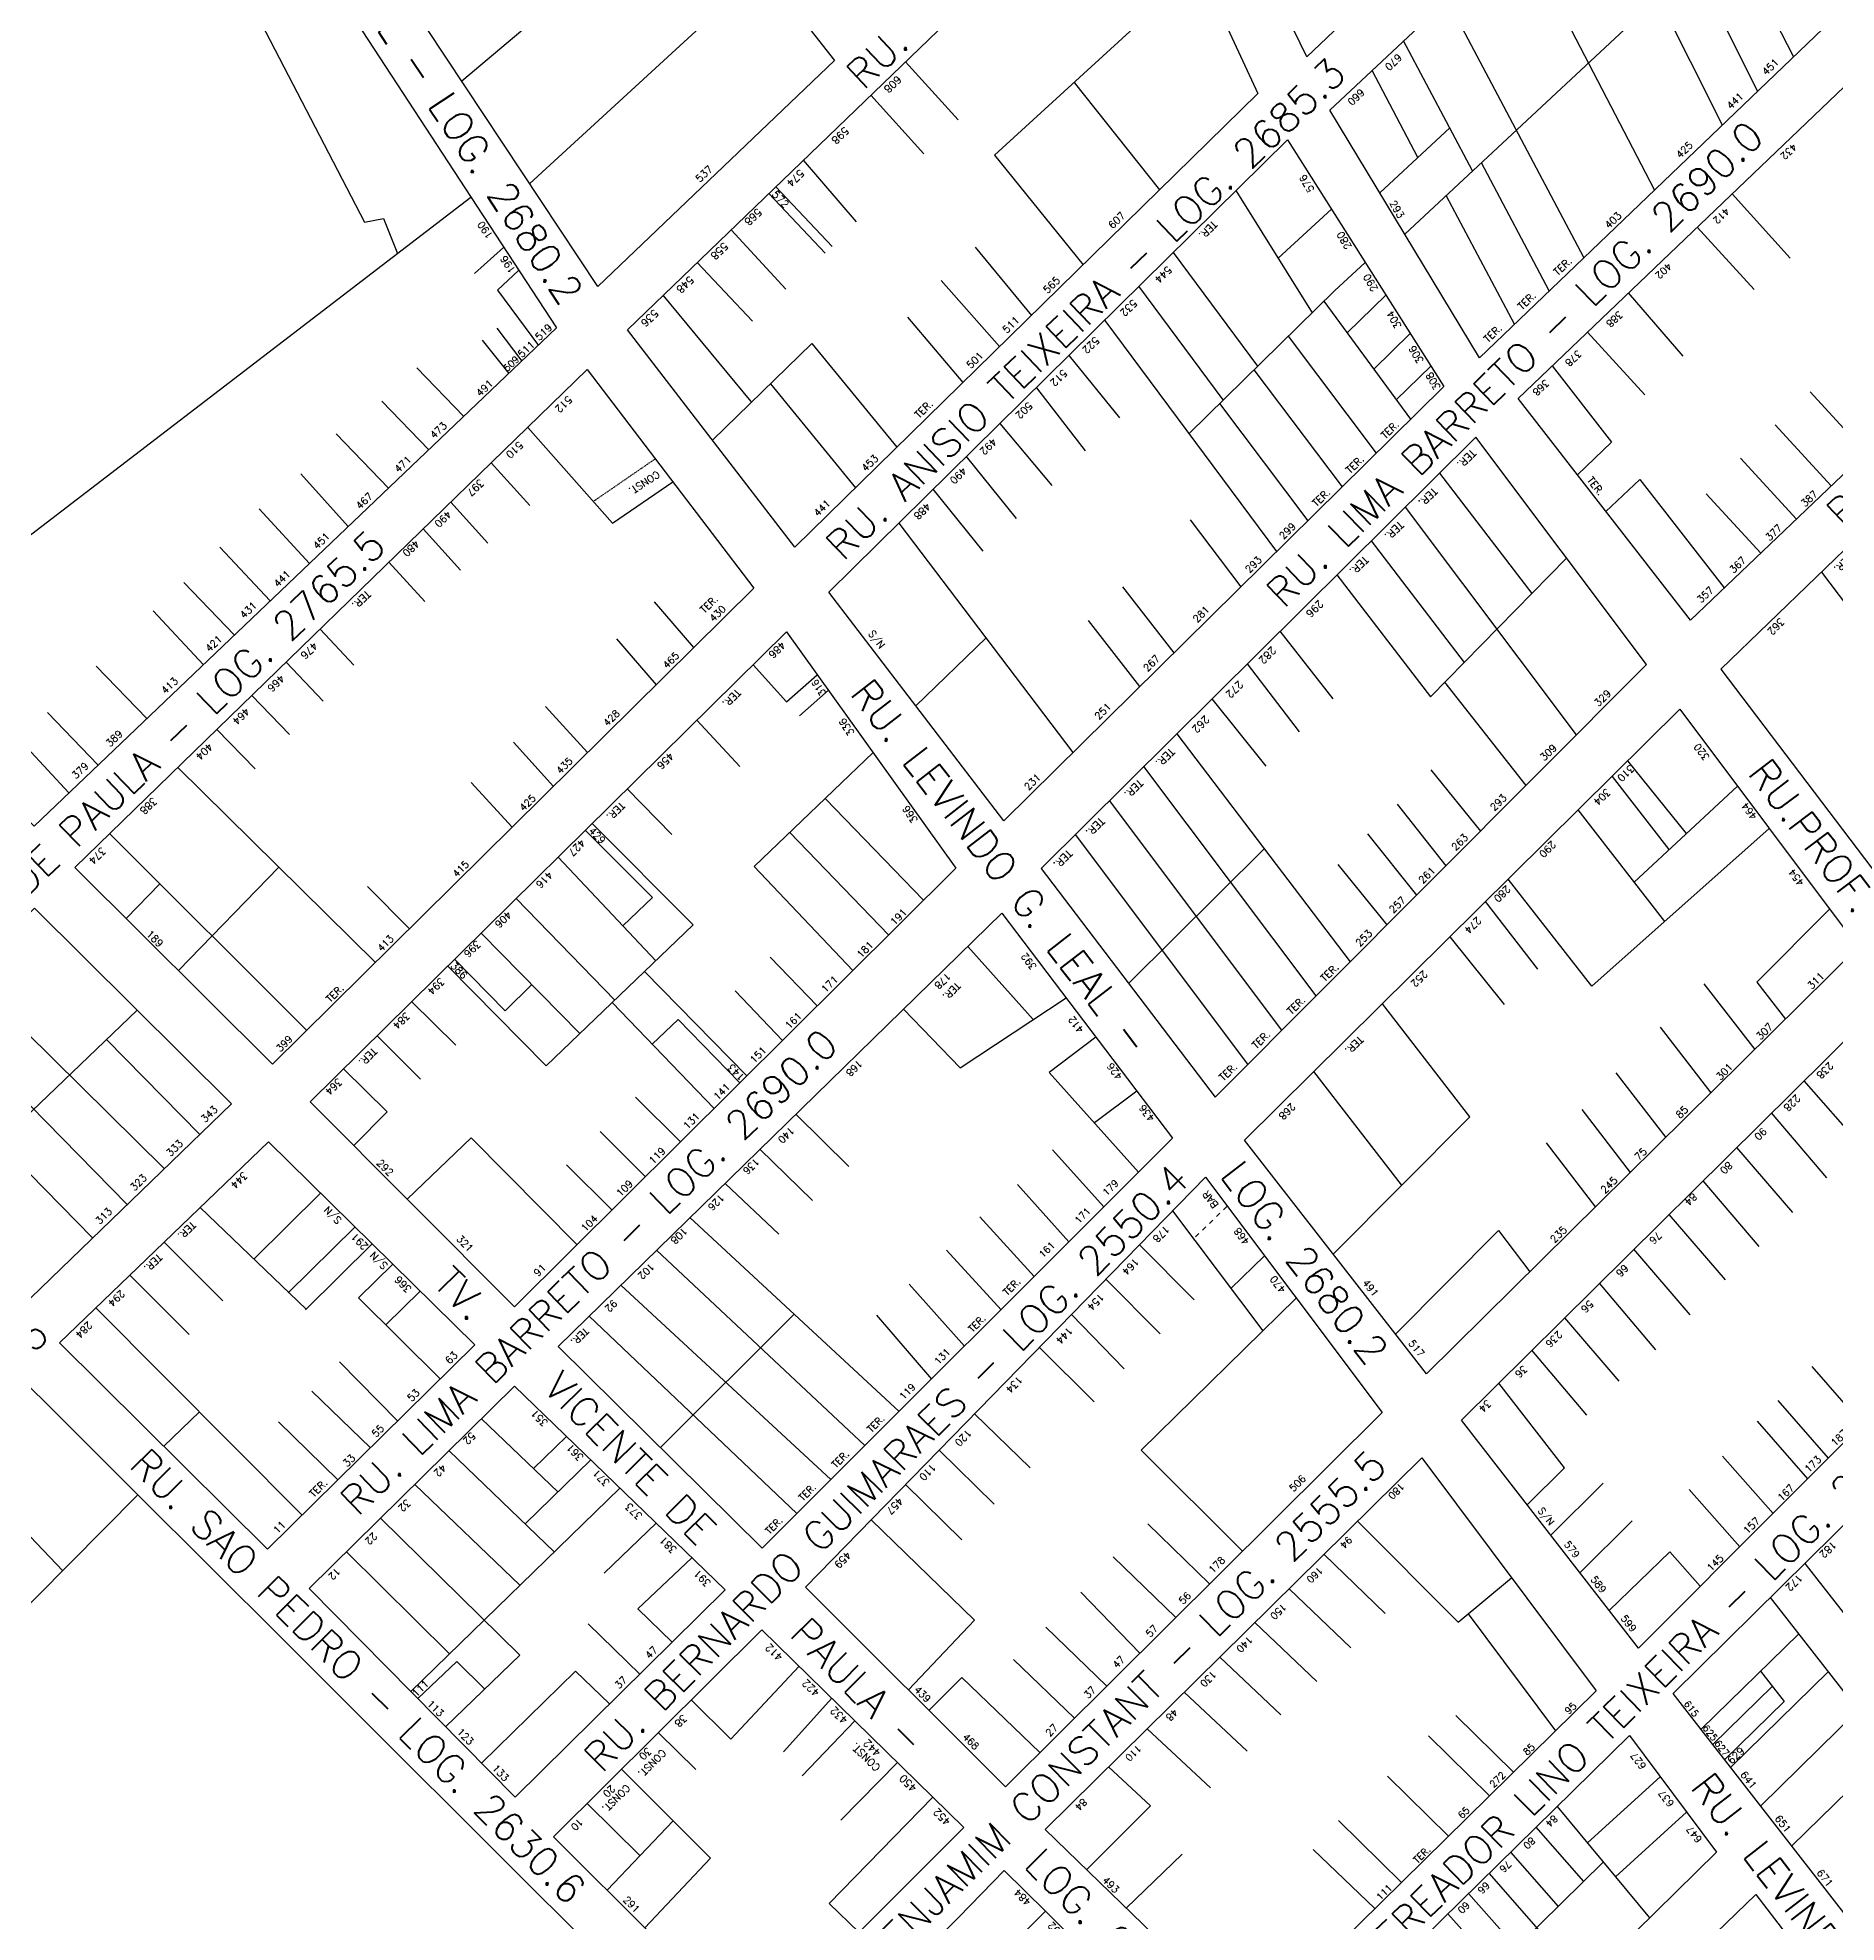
# Model space of a CAD drawing. Extents: x 714896 to 749292, y 8417558 to 8447149.
# Drawn here: x 740613.6 to 740987.2, y 8426666.2 to 8427057.6 of the extents above; entities that cross this region are included whole.
import ezdxf

# ---------------------------------------------------------------- set-up
doc = ezdxf.new("R2010")
doc.units = 0
doc.header["$MEASUREMENT"] = 0
doc.linetypes.add('ACAD_ISO03W100', pattern=[30, 12, -18])
for name, color, linetype in [('LOTE', 7, 'CONTINUOUS'), ('NUM-PORTA', 7, 'CONTINUOUS'), ('QUADRA', 6, 'CONTINUOUS'), ('TEXTO', 7, 'CONTINUOUS'), ('TEXTODERUA', 3, 'CONTINUOUS')]:
    doc.layers.add(name, color=color, linetype=linetype)
doc.styles.add('ROMANS', font='ROMANS.SHX', dxfattribs={"height": 1.5})

msp = doc.modelspace()

# ---------------------------------------------------------------- linework, layer by layer
at = {"layer": 'LOTE', "color": 7}
for p, q in [((740978.33, 8427053.71, 540.4), (740950.88, 8427107.09, 540.4)), ((740639.25, 8427100.66, 535.73), (740681.45, 8427019.28, 534.97)), ((740701.65, 8427048.66, 537.15), (740750.27, 8427089.53, 539.61)), ((740897.54, 8427016.81), (740965, 8427079.63, 539.45)), ((740949.4, 8427025.98, 540.4), (740921.55, 8427079.61, 540.4)), ((740715.78, 8427027.33, 537.15), (740764.23, 8427071.77, 539.61)), ((740970.79, 8427046.49, 540.4), (740957.7, 8427072.82, 540.42)), ((740934.77, 8427011.95, 540.4), (740906.43, 8427065.46, 540.4)), ((740950.26, 8427065.9, 540.42), (740963.48, 8427039.48, 540.4)), ((740844.44, 8427062.52, 539.96), (740812.33, 8427033.21, 539.85)), ((740911.62, 8427029.92, 0), (740897.32, 8427056.92)), ((740804.77, 8427040.55, 539.77), (740793.83, 8427052.57, 539.61)), ((740828.88, 8427048.31, 539.87), (740846.59, 8427025.97, 539.97)), ((740900.3, 8427032.74, 0), (740890.75, 8427050.77)), ((740797.62, 8427033.45, 539.76), (740786.64, 8427045.65, 539.61)), ((740892.38, 8427025.37), (740906.88, 8427038.87, 115.98)), ((740812.33, 8427033.21, 539.81), (740830.73, 8427010.42, 539.97)), ((740783.68, 8427019.35, 539.74), (740772.64, 8427032.15, 539.61)), ((740927.55, 8427005.03, 540.4), (740913.47, 8427031.63, 540.4)), ((740777.14, 8427012.83, 539.74), (740765.45, 8427025.23, 539.61)), ((740778.58, 8427014.22, 539.74), (740766.89, 8427026.61, 539.61)), ((740862.48, 8427025.83), (740878.31, 8427000.49, 0.22)), ((740977.6, 8427011.82, 540.57), (740965.56, 8427025.19, 540.85)), ((740578.45, 8426928.64, 535.49), (740703.56, 8427024.49, 538.73)), ((740871.25, 8427011.78, 539.39), (740882.3, 8427021.98, 539.84)), ((740920.34, 8426998.11, 540.4), (740906.25, 8427024.71, 540.4)), ((740681.45, 8427019.28, 534.97), (740685.4, 8427020.08, 534.97)), ((740685.4, 8427020.08, 534.97), (740688.29, 8427012.79, 535.06)), ((740768.96, 8427005.36, 539.72), (740757.65, 8427017.72, 539.61)), ((740970.13, 8427005.32, 540.59), (740958.31, 8427018.26, 540.85)), ((740704.33, 8427008.64, 539.95), (740710.34, 8427014.05, 538.73)), ((740808.34, 8427014.09, 539.85), (740820.01, 8426999.93, 539.97)), ((740713.48, 8427009.24, 538.73), (740709.06, 8427005.2, 538.76)), ((740762.08, 8426998.7, 539.71), (740750.59, 8427010.91, 539.61)), ((740867.04, 8426989.36, 539.77), (740849.5, 8427012.99, 539.89)), ((740882.94, 8427005.03, 540.19), (740889.32, 8427010.92, 540.45)), ((740801.24, 8427007.19, 539.85), (740813.4, 8426993.46, 539.97)), ((740859.86, 8426982.4, 539.77), (740842.32, 8427006.03, 539.89)), ((740709.06, 8427005.2, 538.76), (740717.59, 8426993.71, 535.49)), ((740761.81, 8426982.05, 539.72), (740743.52, 8427004.1, 539.61)), ((740852.74, 8426975.42, 539.61), (740882.94, 8427005.03, 540.19)), ((740880.74, 8427002.88, 540.18), (740898.75, 8426978.35, 539.65)), ((740885.57, 8426996.3, 540.1), (740893.63, 8427004.14, 540.46)), ((740955.38, 8426991.43, 540.6), (740944.05, 8427004.63, 540.85)), ((740794.23, 8426999.58, 539.84), (740805.78, 8426985.99, 539.97)), ((740870.95, 8426950.9, 539.65), (740835.34, 8426998.87, 539.89)), ((740705.88, 8426994.75, 538.9), (740711.44, 8426987.85, 535.49)), ((740708.94, 8426997.28, 538.28), (740714.17, 8426990.45, 535.49)), ((740753.74, 8426974.03, 539.61), (740774.39, 8426994.11, 539.77)), ((740774.39, 8426994.11, 539.77), (740792.04, 8426972.53, 539.97)), ((740873.33, 8426995.61, 540.01), (740891.63, 8426971.32, 539.65)), ((740891.1, 8426988.76, -0.35), (740898.7, 8426996.15)), ((740947.43, 8426983.42, 540.61), (740935.49, 8426996.45, 540.85)), ((740838.39, 8426978.68, 539.93), (740827.89, 8426991.55, 539.89)), ((740692.34, 8426989.05), (740702.09, 8426978.94)), ((740765.82, 8426985.71, 539.77), (740783.47, 8426964.12, 539.97)), ((740866.19, 8426988.61, 540.01), (740884.52, 8426964.3, 539.65)), ((740895.78, 8426982.39, -0.33), (740902.99, 8426989.4)), ((740685.1, 8426982.15), (740694.85, 8426972.04)), ((740831.2, 8426971.82, 539.91), (740821.09, 8426984.87, 539.89)), ((740981.74, 8426984.08, 540.42), (740993.39, 8426971.42, 540.3)), ((740859.05, 8426981.61, 540.01), (740877.4, 8426957.27, 539.65)), ((740675.61, 8426975.36), (740686.46, 8426964.05)), ((740715.38, 8426976.68, 538.92), (740732.97, 8426956.76, 538.3)), ((740824.28, 8426964.61, 539.91), (740813.54, 8426977.45, 539.89)), ((740974.5, 8426977.18, 540.42), (740986.15, 8426964.52, 540.3)), ((740816.89, 8426957.76, 539.9), (740806.48, 8426970.61, 539.89)), ((740940.47, 8426973.58, 540.59), (740933.43, 8426966.81, 540.59)), ((740967.27, 8426970.28, 540.42), (740978.91, 8426957.62, 540.3)), ((740668.23, 8426967.04), (740678.07, 8426956.06)), ((740715.81, 8426960.46, 538.53), (740707.8, 8426969.32, 538.92)), ((740904.74, 8426967.17, 540.23), (740923.95, 8426942.19, 539.55)), ((740732.97, 8426956.76, 538.3), (740745.48, 8426965.36, 538.7)), ((740809.99, 8426950.97, 539.9), (740799.58, 8426963.83, 539.89)), ((740939.33, 8426959.23, 540.59), (740946.4, 8426965.85, 540.55)), ((740960.16, 8426962.85, 540.48), (740971.49, 8426950.55, 540.3)), ((740659.56, 8426959.73), (740670.06, 8426948.42)), ((740707.11, 8426952.62, 538.53), (740699.41, 8426961.16, 538.92)), ((740897.65, 8426960.13, 540.23), (740933.18, 8426912.82, 538.6)), ((740701.38, 8426947.05, 538.53), (740693.67, 8426955.58, 538.92)), ((740828.67, 8426909.16, 539.65), (740792.5, 8426956.77, 539.89)), ((740852.98, 8426957.49, 539.86), (740863.5, 8426943.54, 539.65)), ((740651.44, 8426951.82), (740661.87, 8426940.62)), ((740890.55, 8426953.08, 540.23), (740909.92, 8426927.88, 539.54)), ((740694.01, 8426940.52, 538.54), (740686.55, 8426948.67, 538.92)), ((740902.91, 8426920.73, 539.54), (740931.15, 8426949.52, 539.8)), ((740643.91, 8426944.47), (740654.44, 8426933.54)), ((740849.63, 8426929.86, 539.65), (740839.01, 8426943.59, 539.83)), ((740883.45, 8426946.04, 540.23), (740902.91, 8426920.73, 539.54)), ((740741.61, 8426940.47, 537.63), (740749.84, 8426930.94, 536.69)), ((740637.59, 8426938.6), (740647.99, 8426927.39)), ((740679.28, 8426927.31, 538.57), (740672.26, 8426934.77, 538.92)), ((740842.52, 8426922.83, 539.65), (740831.89, 8426936.56, 539.83)), ((740733.79, 8426932.73, 537.63), (740742.02, 8426923.21, 536.69)), ((740796.02, 8426918.83, 539.89), (740810.61, 8426932.96, 539.87)), ((740882.66, 8426920.28, 539.8), (740871.68, 8426934.35, 540.23)), ((740625.75, 8426927.12), (740636.25, 8426916.21)), ((740672.88, 8426919.81, 538.55), (740665.18, 8426927.89, 538.92)), ((740762.18, 8426927.39, 539.19), (740769.15, 8426919.71, 538.92)), ((740875.7, 8426913.48, 539.81), (740864.86, 8426927.58, 540.23)), ((740769.15, 8426919.71, 538.81), (740775.52, 8426925.32, 538.94)), ((740905.83, 8426923.76, 539.55), (740922.72, 8426902.33, 538.6)), ((740665.92, 8426912.9, 538.55), (740658.09, 8426921, 538.92)), ((740771.82, 8426916.76, 538.82), (740777.85, 8426922.07, 538.94)), ((740868.73, 8426906.34, 539.82), (740857.53, 8426920.3, 540.23)), ((740615.61, 8426917.46), (740626.12, 8426906.55)), ((740719.06, 8426918.69, 537.54), (740727.81, 8426909.14, 536.69)), ((740759.43, 8426906.28, 538.78), (740750.49, 8426915.85, 539.19)), ((740658.76, 8426905.8, 538.56), (740650.81, 8426913.92, 538.92)), ((740712.4, 8426911.29, 537.5), (740720.7, 8426902.11, 536.69)), ((740850.19, 8426913.02, 540.23), (740886.19, 8426865.7, 538.58)), ((740611.3, 8426910.21), (740620.07, 8426900.79)), ((740787.11, 8426909.14, 538.94), (740762.38, 8426885.46, 539.04)), ((740956.06, 8426892.31, 538.9), (740943.88, 8426907.44, 539.63)), ((740642.71, 8426906.05, 538.92), (740683.73, 8426865.53, 536.69)), ((740879.12, 8426858.6, 535.23), (740843.35, 8426906.23)), ((740903, 8426905.54, 539.29), (740913.26, 8426892.85, 538.61)), ((740952.5, 8426889.02, 538.9), (740940.67, 8426904.2, 539.63)), ((740703.65, 8426902.96, 537.51), (740712.16, 8426893.67, 536.69)), ((740745.29, 8426892.15, 538.76), (740736.04, 8426901.6, 539.19)), ((740777.18, 8426899.62, 541.29), (740797.56, 8426878.46, 539.24)), ((740966.69, 8426902.14, 538.74), (740945.2, 8426882.26, 538.95)), ((740872.05, 8426851.51, 536.34), (740836.25, 8426899.18)), ((740895.94, 8426898.4, 539.29), (740906.09, 8426885.65, 538.6)), ((740951.56, 8426874.08, 538.58), (740933.57, 8426897.23, 539.63)), ((740669.5, 8426851.45), (740628.54, 8426892.28, 538.92)), ((740741.26, 8426879.07, 538.28), (740727.33, 8426893.01, 539.19)), ((740749.77, 8426873.38, 538.23), (740728.76, 8426894.42, 539.19)), ((740769.81, 8426892.57, 538.89), (740790.33, 8426871.27, 536.83)), ((740864.98, 8426844.42, 537.47), (740829.15, 8426892.14)), ((740889.81, 8426892.26, 539.29), (740899.97, 8426879.51, 538.6)), ((740936.42, 8426860.63, 538.69), (740973.26, 8426893.37, 538.74)), ((740642.81, 8426863.9, 538.91), (740663.68, 8426885.34, 537.53)), ((740741.97, 8426865.91, 538.24), (740721.69, 8426887.44, 539.19)), ((740762.38, 8426885.46, 538.38), (740782.91, 8426863.9, 536.83)), ((740883.66, 8426885.88, 539.3), (740893.85, 8426873.37, 538.59)), ((740631.96, 8426874.69), (740638.97, 8426881.89, -0.46)), ((740682.08, 8426881.3, 537.52), (740690.84, 8426872.57, 536.71)), ((740936.42, 8426860.63, 538.69), (740919, 8426882.82, 539.63)), ((740733.46, 8426857.76, 538.26), (740712.98, 8426878.85, 539.19)), ((740741.26, 8426879.07, 538.28), (740735.11, 8426873.19, 538.47)), ((740925.18, 8426864.16, 539.06), (740914.35, 8426878.21, 539.63)), ((740970.71, 8426861.48, 538.32), (740985.81, 8426876.61, 538.74)), ((740749.77, 8426873.38, 538.23), (740719.17, 8426844.08, 539.2)), ((740726.22, 8426850.82, 538.32), (740705.7, 8426871.67, 539.19)), ((740820.35, 8426853.74, 538.78), (740806.76, 8426868.88, 539.3)), ((740918.3, 8426856.86, 539.07), (740906.97, 8426870.9, 539.63)), ((740719.17, 8426844.08, 538.33), (740698.76, 8426864.82, 539.19)), ((740710.7, 8426855.53, 538.74), (740700.18, 8426866.23, 539.19)), ((740765.72, 8426866.68, 537.81), (740775.5, 8426856.52, 536.83)), ((740598.85, 8426863.22, 535.62), (740639.89, 8426822.72, 535)), ((740739.65, 8426863.69, 538.9), (740760.88, 8426841.99, 536.83)), ((740959.7, 8426861.09, 538.4), (740970.26, 8426847.49, 537.51)), ((740970.71, 8426861.48, 538.32), (740976.66, 8426853.81, 537.51)), ((740700.41, 8426848.41, 538.84), (740691.25, 8426857.42, 539.19)), ((740732.93, 8426857.25, 538.95), (740754.11, 8426835.26, 536.83)), ((740758.49, 8426859.69, 537.8), (740768.3, 8426849.37, 536.83)), ((740805.23, 8426843.66, 538.66), (740827.19, 8426858.2, 539.11)), ((740911.1, 8426833.48, 538.88), (740892.91, 8426856.99, 539.63)), ((740591.8, 8426856.41, 535.62), (740632.18, 8426815.28, 535)), ((740605.49, 8426828.19, 535.85), (740634.23, 8426855.67, 536.74)), ((740746.6, 8426853.73, 538.08), (740741.25, 8426848.61, 538.4)), ((740746.6, 8426853.73, 538.08), (740759.45, 8426840.59, 536.83)), ((740793.42, 8426855.86, 539.3), (740805.23, 8426843.66, 538.66)), ((740584.61, 8426849.46, 535.62), (740624.98, 8426808.34, 535)), ((740627.85, 8426849.59, 536.28), (740647.24, 8426829.81, 535)), ((740693.12, 8426841.32, 538.89), (740684.08, 8426850.35, 539.19)), ((740833.37, 8426850.05, 539.11), (740823.67, 8426842.73, 538.49)), ((740950.61, 8426852.11, 538.4), (740961.16, 8426838.5, 537.51)), ((740686.16, 8426834.55, 538.99), (740677.13, 8426843.49, 539.19)), ((740823.67, 8426842.73, 538.49), (740842.25, 8426822, 536.16)), ((740896.89, 8426819.41, 538.88), (740878.69, 8426842.92, 539.63)), ((740941.41, 8426842.61, 538.4), (740951.75, 8426829.2, 537.51)), ((740992.05, 8426827.79, 537.17), (740980.49, 8426840.96, 538.26)), ((740737.74, 8426837.56, 537.77), (740747.13, 8426828.31, 536.83)), ((740841.87, 8426838.85, 539.2), (740833.09, 8426832.22, 538.65)), ((740679.26, 8426827.52, 539.3), (740686.16, 8426834.55, 538.99)), ((740782.1, 8426823.21, 538.67), (740771.07, 8426834.04, 539.3)), ((740911.1, 8426833.48, 538.88), (740882.7, 8426805, 539.64)), ((740934.32, 8426835.03, 538.4), (740944.38, 8426821.93, 537.51)), ((740985.2, 8426820.82, 537.23), (740973.76, 8426834.3, 538.26)), ((740703.6, 8426829.17, 539.25), (740690.3, 8426816.43, 539.3)), ((740725.64, 8426806.93, 536.83), (740703.6, 8426829.17, 538.6)), ((740730.41, 8426830.46, 537.83), (740739.82, 8426821.04, 536.83)), ((740774.56, 8426816.1, 538.68), (740763.62, 8426826.77, 539.3)), ((740824.38, 8426826.66, 537.84), (740835.03, 8426814.78, 536.16)), ((740926.89, 8426828.12, 538.44), (740937.14, 8426814.76, 537.51)), ((740978.15, 8426813.65, 537.28), (740966.54, 8426827.15, 538.26)), ((740723.46, 8426823.5, 537.91), (740732.89, 8426814.13, 536.83)), ((740767.54, 8426809.15, 538.69), (740756.35, 8426819.66, 539.3)), ((740817.1, 8426819.42, 537.71), (740827.8, 8426807.56, 536.16)), ((740971.2, 8426806.58, 537.32), (740959.51, 8426820.19, 538.26)), ((740647.32, 8426814.65, 536.6), (740669.34, 8426793.58, 538.48)), ((740849.32, 8426813.95, 538.7), (740868.06, 8426789.03, 537.73)), ((740858.42, 8426812.78, 538.01), (740859.16, 8426813.49, 537.95)), ((740859.89, 8426814.19, 537.88), (740860.66, 8426814.93, 537.77)), ((740792.52, 8426772.3, 536.16), (740749.07, 8426812.56, 539.3)), ((740809.31, 8426812.7, 537.68), (740820.58, 8426800.34, 536.16)), ((740855.51, 8426809.96, 538.16), (740856.24, 8426810.66, 538.13)), ((740856.96, 8426811.37, 538.1), (740857.69, 8426812.07, 538.06)), ((740916.99, 8426809.92, 538.32), (740895.65, 8426788.36, 539.64)), ((740916.99, 8426809.92, 538.32), (740923.53, 8426801.32, 537.51)), ((740964.18, 8426799.63, 537.32), (740952.48, 8426813.24, 538.26)), ((740652.07, 8426795.31, 536.76), (740639.85, 8426807.47, 536.6)), ((740785.43, 8426765.25, 536.16), (740742.14, 8426805.79, 539.3)), ((740802.38, 8426805.79, 537.65), (740813.69, 8426793.45, 536.16)), ((740853.81, 8426795.52, 538.06), (740842.48, 8426806.95, 538.7)), ((740854.05, 8426808.55, 538.2), (740854.78, 8426809.25, 538.18)), ((740956.86, 8426792.38, 537.32), (740945.16, 8426805.99, 538.26)), ((740861.45, 8426797.82, 537.79), (740868.4, 8426804.64, 537.77)), ((740645.03, 8426788.3, 536.71), (740632.72, 8426800.62, 536.6)), ((740778.35, 8426758.19, 536.16), (740734.69, 8426798.52, 539.3)), ((740794.59, 8426798.72, 537.67), (740806.13, 8426785.9, 536.16)), ((740846.77, 8426788.44, 538.13), (740835.49, 8426799.78, 538.7)), ((740949.69, 8426785.11, 537.44), (740938.03, 8426798.94, 538.26)), ((740680.23, 8426795.89, 536.88), (740697.2, 8426779.1, 536.22)), ((740842.79, 8426764.29, 537.86), (740875, 8426795.84, 537.77)), ((740625.67, 8426793.84, 536.6), (740668.53, 8426750.81, 536.22)), ((740771.28, 8426751.12, 536.16), (740728.13, 8426792.12)), ((740787.82, 8426792.31, 537.7), (740799.24, 8426779.01, 536.16)), ((740839.27, 8426781.2, 538.19), (740828.34, 8426792.47, 538.7)), ((740942.11, 8426778.58, 537.52), (740930.81, 8426791.79, 538.26)), ((740676.3, 8426782.61, 536.74), (740688.32, 8426770.35, 536.22)), ((740833.01, 8426774.29, 538.24), (740821.67, 8426785.63, 538.7)), ((740935.36, 8426771.53, 537.6), (740923.98, 8426785.03, 538.26)), ((740982.1, 8426781.62, 536.41), (740992.53, 8426769.66, 535.26)), ((740670.56, 8426776.55, 536.67), (740682.69, 8426764.79, 536.22)), ((740930.7, 8426760.61, 537.54), (740917.06, 8426778.18, 538.26)), ((740975.07, 8426774.58, 536.38), (740985.5, 8426762.62, 535.23)), ((740647.2, 8426772.23, 536.65), (740639.78, 8426765.12, 536.63)), ((740705.79, 8426770.8, 536.24), (740721.63, 8426755.61, 536.03)), ((740819.74, 8426760.62, 538.37), (740808.16, 8426771.8, 538.7)), ((740663.61, 8426770.17, 536.62), (740675.95, 8426758.14, 536.22)), ((740723.43, 8426767.12), (740716.58, 8426760.46, 0.13)), ((740970.77, 8426770.27, 536.38), (740981.2, 8426758.31, 535.22)), ((740618.79, 8426739.24), (740594.92, 8426764.26)), ((740699.02, 8426764.13, 536.24), (740720.89, 8426743.17, 535.94)), ((740812.24, 8426753.07, 538.49), (740800.85, 8426764.31, 538.7)), ((740842.79, 8426764.29, 537.86), (740863.85, 8426743.31, 535.85)), ((740963.57, 8426763.01, 536.55), (740974.05, 8426751.15, 535.23)), ((740728.46, 8426762.25), (740714.82, 8426748.99, 0.25)), ((740922.98, 8426752.94, 538.24), (740930.7, 8426760.61, 537.54)), ((740734.51, 8426756.4, 535.79), (740691.07, 8426714.17, 536.59)), ((740691.93, 8426757.15, 536.24), (740713.76, 8426736.23, 535.94)), ((740805.53, 8426745.69, 538.63), (740793.86, 8426757.16, 538.7)), ((740938.74, 8426757.42, 537.12), (740927.89, 8426746.62, 538.24)), ((740956.65, 8426756.08, 536.55), (740967.13, 8426744.21, 535.23)), ((740971.49, 8426690.4, 535.31), (741035.63, 8426753.46, 534.81)), ((740684.8, 8426750.14, 536.24), (740713.73, 8426721.68, 536)), ((740731.22, 8426738.75, 535.86), (740742.03, 8426749.13, 535.79)), ((740808.15, 8426728.96, 538.66), (740786.72, 8426749.84, 538.7)), ((740844.19, 8426748.98, 537.47), (740856.99, 8426736.5, 535.85)), ((740887.76, 8426749.51, 534.97), (740908.67, 8426728.53, 534.94)), ((740944.8, 8426749.6, 537.12), (740933.95, 8426738.8, 538.24)), ((740677.73, 8426743.18, 536.24), (740699.1, 8426721.99, 536.22)), ((740952.62, 8426743.18, 536.51), (740940.03, 8426730.97, 538.24)), ((740952.62, 8426743.18, 536.51), (740958.94, 8426736.01, 535.22)), ((740749.46, 8426741.94, 535.79), (740738.21, 8426731.33, 535.75)), ((740837, 8426742.13, 537.56), (740849.98, 8426729.53, 535.85)), ((740893.51, 8426730.37, 534.91), (740880.79, 8426742.64, 534.97)), ((740980.62, 8426740.74, 534.12), (740998.95, 8426717.34, 535.3)), ((740886.33, 8426723.22, 534.87), (740873.53, 8426735.48, 534.97)), ((740908.67, 8426728.53, 534.94), (740919.7, 8426737.79, 535.39)), ((740738.21, 8426731.33, 535.75), (740745.38, 8426724.42, 535.44)), ((740830.29, 8426734.82, 537.67), (740842.5, 8426722.1, 535.85)), ((740973.44, 8426733.65, 534.12), (740991.75, 8426710.27, 535.29)), ((740727.96, 8426728.19, 535.84), (740738.67, 8426717.79, 535.44)), ((740794.44, 8426714.49, 540.73), (740808.15, 8426728.96, 538.66)), ((740822.96, 8426727.5, 537.89), (740835.64, 8426715.29, 535.85)), ((740879.3, 8426716.21, 534.84), (740866.41, 8426728.46, 534.97)), ((740910.74, 8426730.26, 534.98), (740928.85, 8426705.98, 533.97)), ((740959.12, 8426706.32, 535.06), (740979.39, 8426726.15, 534.81)), ((740692.53, 8426712.68, 536.59), (740700.68, 8426720.41, 536.21)), ((740713.73, 8426721.68, 536), (740698.3, 8426706.85, 536.59)), ((740700.68, 8426720.41, 536.21), (740706.45, 8426714.68, 536.14)), ((740816.26, 8426720.81, 538.22), (740828.94, 8426708.63, 535.85)), ((740871.81, 8426709.34, 534.83), (740859.15, 8426721.3, 534.97)), ((740705.78, 8426699.25, 536.59), (740725.29, 8426718.35, 535.8)), ((740725.29, 8426718.35, 535.8), (740732.39, 8426711.58, 535.44)), ((740757.58, 8426704.29, 535.96), (740771.74, 8426719.43, 535.94)), ((740805.52, 8426717.1, 539.12), (740798.72, 8426710.23, 540.73)), ((740821.77, 8426701.51, 535.85), (740805.52, 8426717.1, 539.12)), ((740965.25, 8426698.43, 535.31), (740985.52, 8426718.26, 535.06)), ((740971.46, 8426718.4, 534.75), (740976.38, 8426712.11, 535.06)), ((740749.35, 8426712.41, 536.22), (740757.58, 8426704.29, 535.96)), ((740768.47, 8426701.62, 535.84), (740778.54, 8426712.76, 535.94)), ((740864.8, 8426701.74, 534.82), (740851.74, 8426713.99, 534.97)), ((740961.56, 8426703.16, 535.31), (740973.92, 8426715.25, 535.06)), ((740963.98, 8426699.97, 535.31), (740976.38, 8426712.11, 535.06)), ((740772.37, 8426696.63, 535.77), (740783.35, 8426708.04, 535.94)), ((740908.16, 8426709.19, 534.63), (740920.12, 8426697.38, 533.97)), ((740750.28, 8426697.93, 535.98), (740742.51, 8426705.61, 536.22)), ((740857.18, 8426694.13, 534.82), (740844.03, 8426706.39, 534.97)), ((740902.49, 8426704.98, 534.61), (740915.18, 8426692.53, 533.97)), ((740977.92, 8426682.1, 535.14), (741003.2, 8426706.84, 534.83)), ((740734.88, 8426698.03, 536.22), (740753.36, 8426679.52, 535.83)), ((740780.41, 8426687.46, 535.59), (740792.15, 8426699.41, 535.94)), ((740844.74, 8426690.44, 534.87), (740836.02, 8426698.5, 534.97)), ((740893.94, 8426696.56, 534.61), (740906.63, 8426684.11, 533.97)), ((740935.5, 8426682.71, 533.57), (740950.61, 8426696.45, 533.43)), ((740799.49, 8426692.2, 535.94), (740778, 8426670.17, 535.26)), ((740738.7, 8426680.04, 536.05), (740727.69, 8426690.89, 536.22)), ((740831.46, 8426677.12, 534.95), (740844.74, 8426690.44, 534.87)), ((740929.22, 8426690.31, 533.65), (740948.38, 8426667.14, 532.87)), ((740941.33, 8426675.66, 533.35), (740956.1, 8426689.11, 533.43)), ((740745.57, 8426687.28, 535.83), (740731.9, 8426672.88, 536.22)), ((740883.82, 8426687.36, 534.56), (740896.87, 8426674.51, 533.97)), ((740878.5, 8426681.37, 534.55), (740891.34, 8426669.07, 533.97)), ((740753.36, 8426679.52, 535.83), (740739.69, 8426665.11, 536.22)), ((740851.3, 8426680.37, 534.8), (740839.65, 8426669.19, 534.95)), ((740746.53, 8426672.32, 535.93), (740746.53, 8426672.32, 535.93)), ((740778, 8426670.17, 535.26), (740784.17, 8426664.18, 534.63))]:
    msp.add_line(p, q, dxfattribs=at)
at = {"layer": 'LOTE', "color": 7, "linetype": 'ACAD_ISO03W100', "ltscale": 0.005}
msp.add_line((740728.98, 8426961.29, 538.29), (740741.84, 8426970.13, 538.7), dxfattribs=at)
at = {"layer": 'LOTE', "color": 7, "linetype": 'CONTINUOUS', "flags": 128}
for points, elevation in [([(740928.14, 8426989.42), (740940.47, 8426973.58)], 540.85), ([(740946.4, 8426965.85), (740963.93, 8426943.34)], 540.56), ([(740710.7, 8426855.53), (740716.22, 8426860.98)], 538.74), ([(740672.36, 8426817.62), (740658.5, 8426803.95)], 537.56), ([(740679.49, 8426810.61), (740665.63, 8426796.94)], 537.56), ([(740683.05, 8426807.11), (740669.19, 8426793.43)], 537.56), ([(740687.33, 8426802.9), (740680.23, 8426795.89)], 537.56), ([(740693.04, 8426797.29), (740685.93, 8426790.28)], 537.56), ([(740742.98, 8426764.82), (740770.7, 8426792.51)], 539.36), ([(740924.8, 8426685.96), (740934.67, 8426674.7)], 533.65), ([(740919.52, 8426680.78), (740929.39, 8426669.51)], 533.65)]:
    msp.add_lwpolyline(points, dxfattribs=dict(at, elevation=elevation))
for points in [[(740984.1, 8426946.63), (741002.25, 8426922.69)], [(740840.19, 8426861.2), (740868.33, 8426889.17)], [(740938.78, 8426678.75), (740908.29, 8426648.76)], [(740915.05, 8426676.38), (740934.83, 8426653.82)], [(740910.77, 8426672.18), (740930.69, 8426649.76)], [(740802.07, 8426647.54), (740822.89, 8426668.52)], [(740906.49, 8426667.97), (740926.52, 8426645.65)]]:
    msp.add_lwpolyline(points, dxfattribs=at)
at = {"layer": 'LOTE', "color": 7, "elevation": 529.83}
msp.add_lwpolyline([(740634.4, 8426754.97), (740514.6, 8426634.17), (740480.84, 8426526.76), (740589.11, 8426494.08)], dxfattribs=at)
at = {"layer": 'QUADRA', "color": 6}
for points in [[(740941.23, 8427192.95), (740969.32, 8427141.17), (740877.19, 8427053.61), (740850.72, 8427108.02), (740941.23, 8427192.95)], [(740692.82, 8427162.58), (740779.1, 8427052.86), (740729.96, 8427005.91), (740647.08, 8427130.99), (740692.82, 8427162.58)], [(740913.05, 8426991.12), (740881.99, 8427042.57), (740975.08, 8427129.72), (741002.71, 8427077.09), (740913.05, 8426991.12)], [(740736.09, 8426996.94), (740842.31, 8427099.28), (740867.04, 8427046.01), (740770.87, 8426951.79), (740736.09, 8426996.94)], [(741009.35, 8427067.05), (741037.95, 8427013.89), (740956.91, 8426936.65), (740921.08, 8426982.67), (741009.35, 8427067.05)], [(740777.93, 8426942.46), (740873.16, 8427036.36), (740905.67, 8426985.18), (740814.3, 8426894.97), (740777.93, 8426942.46)], [(741042.39, 8427002.88), (740963.23, 8426926.49), (741000.44, 8426877.41), (741072.01, 8426951.12), (741042.39, 8427002.88)], [(740621.33, 8426885.27), (740727.71, 8426988.67), (740762.31, 8426943.28), (740662.39, 8426844.42), (740621.33, 8426885.27)], [(740912.28, 8426974.65), (740822.05, 8426885.09), (740858.14, 8426837.55), (740947.74, 8426927.43), (740912.28, 8426974.65)], [(740670.19, 8426836.63), (740769.13, 8426934.24), (740804.3, 8426885.16), (740712.62, 8426794.02), (740670.19, 8426836.63)], [(740864.29, 8426828.66), (740954.7, 8426918.16), (740991.73, 8426868.71), (740902.07, 8426780.12)], [(740612.95, 8426876.86), (740653.82, 8426836.17), (740603.75, 8426787.85), (740563.5, 8426829.04), (740612.95, 8426876.86)], [(740813.87, 8426875.82), (740849.29, 8426829.04), (740764.1, 8426743.95), (740721.69, 8426785.83), (740813.87, 8426875.82)], [(740909.33, 8426770.54), (740998.98, 8426859.28), (741035.29, 8426812.5), (740946.09, 8426723.14), (740909.33, 8426770.54)], [(740661.51, 8426828.29), (740704.36, 8426786.16), (740661.35, 8426743.74), (740618.12, 8426786.58), (740661.51, 8426828.29)], [(740856.15, 8426820.95), (740892.83, 8426772.11), (740814.61, 8426694.37), (740773.05, 8426735.85), (740856.15, 8426820.95)], [(741042.97, 8426802.28), (741079.34, 8426753.88), (740990.19, 8426666.3), (740953.3, 8426713.76), (741042.97, 8426802.28)], [(740712.65, 8426777.55), (740756.36, 8426735.26), (740712.75, 8426692.19), (740669.99, 8426735.55), (740712.65, 8426777.55)], [(740901.11, 8426762.66), (740937.29, 8426714.28), (740865.76, 8426643.89), (740822.83, 8426685.49), (740901.11, 8426762.66)], [(740764.03, 8426727), (740805.93, 8426685.89), (740762.4, 8426642.47), (740720.75, 8426684), (740764.03, 8426727)], [(740944.2, 8426705.03), (740962.29, 8426680.83), (740895.11, 8426614.78), (740873.88, 8426635.93), (740944.2, 8426705.03)], [(740970.47, 8426672.04), (741069.67, 8426542.7), (741004.01, 8426477.34), (740867.9, 8426572.98), (740970.47, 8426672.04)]]:
    msp.add_lwpolyline(points, close=True, dxfattribs=at)
at = {"layer": 'QUADRA', "color": 6, "linetype": 'CONTINUOUS'}
msp.add_lwpolyline([(740464.93, 8427043.64), (740555.82, 8427131.82), (740585.79, 8427162.72), (740598.07, 8427172.82), (740639.54, 8427122.5), (740703.6, 8427024.39), (740721.38, 8426997.32), (740612.83, 8426893.89), (740567.52, 8426939.76), (740571.07, 8426943.29), (740574.73, 8426958.89), (740548.63, 8426958.89), (740464.93, 8427043.64)], close=True, dxfattribs=at)
at = {"layer": 'QUADRA', "color": 6}
msp.add_lwpolyline([(740610.25, 8426779.06), (740617.25, 8426772.08), (740624.45, 8426764.91), (740634.4, 8426754.97), (740664.4, 8426725.1), (740683.41, 8426706.16), (740707.86, 8426681.79), (740731.89, 8426657.85)], dxfattribs=at)
at = {"layer": 'QUADRA', "color": 6, "linetype": 'CONTINUOUS'}
msp.add_lwpolyline([(740799.44, 8426661.77), (740804.9, 8426667.33), (740814.36, 8426676.96), (740822.89, 8426668.52), (740828.58, 8426662.9)], dxfattribs=at)

# ---------------------------------------------------------------- texts
at = {"layer": 'NUM-PORTA', "style": 'ROMANS'}
for s, height, rotation, p in [('670', 1.5, 223.8512, (740896.07, 8427054.39)), ('660', 1.5, 223.8512, (740888.31, 8427047.13)), ('607', 1.505, 44.2126, (740836.86, 8427017.81)), ('362', 1.511, 226.4976, (740975.47, 8426937.24)), ('491', 1.506, 308.4314, (740888.64, 8426799.03))]:
    msp.add_text(s, height=height, rotation=rotation, dxfattribs=at).set_placement(p)
at = {"layer": 'NUM-PORTA', "color": 7, "style": 'ROMANS'}
for s, height, rotation, p in [('451', 1.5, 43.574, (740972.61, 8427049.68)), ('608', 1.545, 223.8773, (740792.09, 8427049.84)), ('441', 1.5, 43.574, (740965.27, 8427042.6)), ('598', 1.545, 223.8795, (740781.2, 8427039.21)), ('425', 1.5, 43.574, (740954.75, 8427032.45)), ('432', 1.457, 223.692, (740978.18, 8427035.78)), ('537', 1.517, 43.4049, (740751.12, 8427027.43)), ('574', 1.545, 223.8873, (740771.9, 8427030.36)), ('576', 1.5, 120.7473, (740878.83, 8427026.04)), ('572', 1.545, 313.8873, (740765.96, 8427024.95, 539.66)), ('568', 1.546, 223.9033, (740763.1, 8427022.3)), ('293', 1.5, 300.3047, (740894.32, 8427023.25)), ('403', 1.5, 43.574, (740939.95, 8427017.82)), ('412', 1.457, 223.6879, (740964.16, 8427022.42)), ('190', 1.5, 124.1983, (740708.21, 8427016.48)), ('280', 1.5, 120.7473, (740886.61, 8427014.22)), ('558', 1.545, 223.8815, (740756.11, 8427015.21)), ('196', 1.5, 123.8225, (740712.95, 8427009.32)), ('544', 1.504, 224.3401, (740848.26, 8427010.31)), ('402', 1.458, 223.6798, (740952.17, 8427011)), ('548', 1.546, 223.857, (740748.99, 8427008.25)), ('565', 1.505, 44.2709, (740823.33, 8427004.35)), ('290', 1.5, 120.5634, (740892.08, 8427005.42)), ('532', 1.504, 224.3401, (740841.07, 8427003.35)), ('519', 1.5, 42.8265, (740717.76, 8426994.6)), ('536', 1.546, 223.7966, (740741.61, 8427001.3)), ('511', 1.505, 44.2709, (740814.89, 8426996.09)), ('304', 1.5, 120.5634, (740896.96, 8426997.74)), ('388', 1.458, 223.6549, (740941.98, 8427000.97)), ('511', 1.5, 43.3154, (740714.16, 8426991.04)), ('522', 1.504, 224.3401, (740833.22, 8426995.61)), ('306', 1.5, 120.5634, (740901.55, 8426990.5)), ('509', 1.4, 43.4605, (740711.12, 8426988.15)), ('501', 1.505, 44.2709, (740807.39, 8426988.74)), ('378', 1.459, 223.6158, (740933.44, 8426992.84)), ('491', 1.5, 43.7328, (740705.52, 8426982.96)), ('512', 1.504, 224.3175, (740826.55, 8426988.83)), ('308', 1.5, 120.5634, (740905.07, 8426984.97)), ('368', 1.46, 223.5421, (740926.71, 8426986.75)), ('512', 1.517, 223.5376, (740723.74, 8426983.36)), ('502', 1.504, 224.3584, (740819.34, 8426982.08)), ('473', 1.5, 43.617, (740695.96, 8426974.22)), ('492', 1.504, 224.3203, (740811.92, 8426974.57)), ('471', 1.5, 43.617, (740688.55, 8426967.17)), ('510', 1.521, 224.0377, (740713.52, 8426973.91)), ('453', 1.505, 44.2709, (740785.59, 8426967.37)), ('490', 1.504, 224.2921, (740805.68, 8426968.53, -539.89)), ('467', 1.5, 43.617, (740680.54, 8426959.53)), ('397', 1.521, 224.0674, (740705.4, 8426966.04)), ('387', 1.474, 43.5824, (740980.71, 8426960.04)), ('490', 1.5, 224.0674, (740698.66, 8426959.52)), ('441', 1.508, 44.0963, (740775.65, 8426958.04, -539.97)), ('488', 1.504, 224.2921, (740798.2, 8426961.15, -539.89)), ('451', 1.5, 43.617, (740671.63, 8426951.25)), ('299', 1.488, 44.4524, (740872.34, 8426953.3)), ('377', 1.474, 43.5824, (740973.33, 8426953)), ('480', 1.5, 224.0674, (740692.01, 8426953.42)), ('441', 1.5, 43.617, (740663.46, 8426943.37)), ('293', 1.488, 44.4524, (740865.28, 8426946.33)), ('367', 1.474, 43.5065, (740965.85, 8426946.29)), ('357', 1.475, 43.239, (740959.09, 8426940.08)), ('431', 1.5, 43.617, (740656.45, 8426936.86)), ('430', 1.469, 44.4754, (740753.97, 8426936.17)), ('281', 1.489, 44.3891, (740854.41, 8426936.02)), ('296', 1.55, 224.563, (740879.73, 8426940.96)), ('421', 1.5, 43.617, (740649.26, 8426929.89)), ('476', 1.522, 224.1556, (740670.87, 8426932.23)), ('486', 1.5, 224.6418, (740768.03, 8426932.36)), ('S/N', 1.503, 308.0993, (740786.01, 8426933.82)), ('282', 1.55, 224.6035, (740869.91, 8426931.29)), ('465', 1.468, 44.6392, (740744.29, 8426926.47)), ('267', 1.489, 44.3891, (740844.11, 8426925.84)), ('413', 1.5, 43.617, (740640.1, 8426921.17)), ('466', 1.522, 224.1609, (740663.98, 8426925.43)), ('316', 1.4, 124.0215, (740777.41, 8426921.51)), ('272', 1.55, 224.5746, (740863.08, 8426924.21)), ('251', 1.489, 44.3266, (740833.99, 8426915.86)), ('329', 1.5, 44.125, (740937.78, 8426918.57)), ('464', 1.522, 224.1713, (740656.74, 8426918.61)), ('428', 1.468, 44.6163, (740731.94, 8426914.48)), ('336', 1.5, 124.0215, (740783.32, 8426913.26)), ('262', 1.549, 224.5407, (740856.07, 8426916.95)), ('389', 1.5, 43.617, (740628.59, 8426910.21)), ('404', 1.522, 224.1794, (740649.09, 8426911.26)), ('435', 1.468, 44.6392, (740722.17, 8426904.59)), ('456', 1.5, 224.6418, (740744.84, 8426909.32)), ('309', 1.493, 44.125, (740926.52, 8426907.28)), ('320', 1.48, 127.4353, (740960.96, 8426908.2)), ('379', 1.5, 43.617, (740621.51, 8426903.53)), ('231', 1.49, 43.9122, (740819.36, 8426901.18)), ('310', 1.493, 224.3322, (740944.33, 8426906.71)), ('388', 1.522, 224.1794, (740637.48, 8426899.98)), ('425', 1.468, 44.6551, (740714.52, 8426896.86, -0.01)), ('293', 1.492, 44.1739, (740916.14, 8426896.91)), ('304', 1.493, 224.4196, (740939.41, 8426901.81)), ('366', 1.5, 124.0215, (740796.49, 8426895.12)), ('464', 1.48, 127.2627, (740970.86, 8426895.88)), ('429', 1.5, 314.6418, (740727.93, 8426892.77, 538.96)), ('263', 1.49, 44.2657, (740908.12, 8426888.68)), ('374', 1.521, 224.2531, (740626.87, 8426889.64)), ('427', 1.5, 224.6418, (740726.42, 8426891.28)), ('290', 1.494, 224.5634, (740928.07, 8426890.95)), ('415', 1.468, 44.6577, (740700.62, 8426883.13)), ('416', 1.5, 224.6418, (740719.68, 8426884.62)), ('261', 1.492, 44.2265, (740901.29, 8426881.82, -538.6)), ('454', 1.48, 127.2627, (740980.63, 8426882.11)), ('280', 1.494, 224.5903, (740918.65, 8426881.69)), ('191', 1.5, 44.7868, (740791.56, 8426873.13)), ('257', 1.492, 44.2265, (740895.15, 8426875.67, -538.6)), ('406', 1.5, 224.6418, (740711.15, 8426876.36)), ('253', 1.491, 44.2448, (740888.2, 8426868.77)), ('274', 1.494, 224.5222, (740912.57, 8426875.17)), ('189', 1.515, 315.1282, (740636.01, 8426871.33)), ('413', 1.468, 44.6577, (740685.01, 8426867.68)), ('396', 1.5, 224.6418, (740704.71, 8426870.24)), ('181', 1.5, 44.7868, (740784.59, 8426866.34)), ('386', 1.5, 314.6418, (740699.21, 8426864.74)), ('392', 1.468, 127.1707, (740821.17, 8426864.7)), ('394', 1.5, 224.6418, (740697.2, 8426862.5)), ('171', 1.5, 44.7868, (740777.24, 8426859.17)), ('178', 1.467, 224.3191, (740802.41, 8426863.55)), ('252', 1.494, 224.5003, (740901.42, 8426864.05)), ('311', 1.508, 44.4138, (740982.08, 8426859.87)), ('384', 1.5, 224.6418, (740689.99, 8426855.35)), ('161', 1.5, 44.7868, (740769.71, 8426851.59)), ('412', 1.468, 127.1759, (740830.98, 8426851.58)), ('307', 1.508, 44.4138, (740971.42, 8426849.33)), ('399', 1.468, 44.6577, (740663.97, 8426846.87)), ('151', 1.5, 44.7868, (740762.39, 8426844.47)), ('168', 1.467, 224.3347, (740784.05, 8426845.44)), ('238', 1.495, 224.492, (740985.71, 8426845.01)), ('364', 1.5, 224.6418, (740675.94, 8426841.66)), ('143', 1.5, 134.7868, (740760.56, 8426841.88)), ('426', 1.466, 127.2194, (740839.02, 8426841.87)), ('301', 1.508, 44.5409, (740963.1, 8426840.99)), ('141', 1.5, 44.7868, (740754.84, 8426836.84)), ('228', 1.494, 224.5463, (740978.85, 8426838.25)), ('343', 1.489, 43.9382, (740648.36, 8426832.2)), ('131', 1.5, 44.7868, (740748.55, 8426830.78)), ('436', 1.466, 127.2194, (740845.69, 8426833.21)), ('268', 1.494, 224.2785, (740873.98, 8426836.5)), ('85', 1.508, 44.496, (740954.74, 8426833.04)), ('140', 1.467, 224.3456, (740769.92, 8426831.53)), ('90', 1.494, 224.5721, (740971.86, 8426831.36)), ('333', 1.485, 43.9717, (740641.16, 8426825.15)), ('119', 1.5, 44.7868, (740741.41, 8426823.55)), ('75', 1.508, 44.5417, (740946.16, 8426824.32)), ('323', 1.485, 43.9813, (740633.66, 8426818.02)), ('344', 1.481, 224.1959, (740656.3, 8426822.19)), ('292', 1.5, 314.7982, (740683.85, 8426823.79)), ('136', 1.467, 224.3326, (740762.64, 8426825.08)), ('80', 1.494, 224.5852, (740964.74, 8426824.33)), ('109', 1.5, 44.7868, (740734.65, 8426816.77)), ('179', 1.441, 44.9434, (740835.63, 8426816.98)), ('245', 1.508, 44.5417, (740939.14, 8426817.45)), ('84', 1.494, 224.5907, (740957.37, 8426817.8)), ('313', 1.485, 43.9813, (740626.44, 8426811.06)), ('S/N', 1.503, 134.8305, (740676.85, 8426812.15, 537.56)), ('126', 1.467, 224.3506, (740755.36, 8426817.57)), ('171', 1.441, 44.9589, (740829.83, 8426811.18)), ('104', 1.5, 44.7868, (740727.33, 8426809.51)), ('108', 1.5, 224.3837, (740747.68, 8426810.67)), ('178', 1.505, 225.6394, (740847.79, 8426811.07)), ('468', 1.496, 126.9513, (740865.43, 8426807.59)), ('235', 1.508, 44.496, (740928.63, 8426807.17)), ('291', 1.503, 134.8305, (740682.35, 8426806.74, 537.56)), ('321', 1.5, 314.7982, (740700.43, 8426808.04)), ('161', 1.441, 44.9669, (740822.4, 8426804.09)), ('76', 1.494, 224.5914, (740950.02, 8426809.8)), ('S/N', 1.503, 134.8305, (740686.43, 8426802.72, 537.56)), ('91', 1.5, 44.7868, (740717.5, 8426800.23)), ('102', 1.467, 224.3837, (740740.83, 8426803.28)), ('164', 1.505, 225.6501, (740841.43, 8426804.29)), ('66', 1.494, 224.5857, (740943.12, 8426802.98)), ('366', 1.503, 134.8305, (740691.38, 8426797.86, 537.56)), ('470', 1.496, 126.9513, (740872.92, 8426797.61)), ('294', 1.481, 224.0395, (740630.82, 8426797.67)), ('92', 1.468, 224.4737, (740733.08, 8426795.63)), ('154', 1.506, 225.6603, (740834.2, 8426796.96)), ('56', 1.494, 224.5378, (740935.86, 8426795.54)), ('284', 1.484, 224.169, (740624.04, 8426791.12)), ('144', 1.505, 225.6627, (740827.67, 8426790)), ('517', 1.506, 308.8431, (740898.2, 8426786.45)), ('236', 1.494, 224.517, (740929.4, 8426789.22)), ('63', 1.505, 44.6903, (740699.14, 8426782.04)), ('131', 1.441, 44.9915, (740800.67, 8426781.91)), ('134', 1.506, 225.6723, (740817.27, 8426779.82)), ('36', 1.493, 224.4372, (740922.14, 8426782.02)), ('53', 1.505, 44.6903, (740691.25, 8426774.26)), ('119', 1.441, 44.9992, (740793.43, 8426774.64)), ('34', 1.492, 224.256, (740914.64, 8426774.87)), ('351', 1.5, 134.7033, (740719.7, 8426770.06)), ('55', 1.505, 44.6602, (740683.86, 8426766.83)), ('52', 1.5, 224.7033, (740703.65, 8426768.15)), ('120', 1.505, 225.6771, (740806.68, 8426768.75)), ('187', 1.499, 44.0467, (740986.92, 8426764.96)), ('33', 1.505, 44.6602, (740677.87, 8426760.69)), ('361', 1.5, 134.7033, (740727.09, 8426762.92)), ('173', 1.499, 44.0467, (740981.47, 8426759.5)), ('42', 1.5, 224.7033, (740697.56, 8426761.49)), ('371', 1.5, 134.7033, (740732.53, 8426757.65)), ('110', 1.506, 225.6822, (740799.28, 8426761.6)), ('506', 1.489, 44.8483, (740874.44, 8426755.52)), ('180', 1.456, 224.6471, (740896.63, 8426757.6)), ('167', 1.499, 44.0777, (740975.83, 8426753.56)), ('32', 1.5, 224.7033, (740690.17, 8426754.21)), ('373', 1.507, 135.7675, (740739.32, 8426750.75)), ('457', 1.506, 225.6822, (740792.45, 8426754.61)), ('S/N', 1.474, 308.0611, (740925.11, 8426751.67)), ('11', 1.507, 44.7876, (740663.4, 8426746.82)), ('22', 1.467, 224.7033, (740683.23, 8426747.29)), ('157', 1.499, 44.0572, (740968.73, 8426746.73)), ('381', 1.507, 135.6826, (740746.46, 8426743.76)), ('94', 1.456, 224.6471, (740885.75, 8426746.5)), ('579', 1.474, 308.0611, (740930.53, 8426744.69)), ('182', 1.513, 224.1345, (740986.34, 8426745.51)), ('12', 1.469, 224.7725, (740675.61, 8426739.99)), ('391', 1.506, 135.1357, (740753.54, 8426736.81)), ('459', 1.503, 225.7204, (740781.63, 8426743.39)), ('178', 1.489, 44.8474, (740857.68, 8426738.58)), ('160', 1.456, 224.6582, (740879.69, 8426740.2)), ('145', 1.499, 44.0898, (740961.16, 8426738.98)), ('589', 1.474, 308.0768, (740936.06, 8426737.42)), ('172', 1.513, 224.1345, (740979.32, 8426738.64)), ('56', 1.489, 44.8436, (740851.48, 8426732.14)), ('150', 1.456, 224.6652, (740872.13, 8426732.6)), ('57', 1.489, 44.8473, (740844.63, 8426725.31)), ('599', 1.475, 308.2856, (740942.32, 8426729.32)), ('47', 1.502, 44.8092, (740740.65, 8426720.82)), ('412', 1.556, 135.6729, (740768.5, 8426721.44)), ('140', 1.456, 224.6645, (740865.13, 8426725.79)), ('47', 1.489, 44.8668, (740837.75, 8426718.85)), ('111', 1.501, 44.5937, (740692.22, 8426712.91)), ('37', 1.502, 44.7857, (740734.34, 8426714.6)), ('422', 1.561, 135.5755, (740776.16, 8426714.02)), ('130', 1.456, 224.658, (740857.58, 8426718.61)), ('113', 1.501, 314.5542, (740694.32, 8426711.5)), ('439', 1.464, 315.0067, (740795.54, 8426714.42)), ('37', 1.489, 44.8663, (740831.75, 8426712.56)), ('95', 1.429, 44.5372, (740931.63, 8426709.3)), ('615', 1.4, 307.9254, (740955.43, 8426711.58)), ('38', 1.489, 224.6856, (740747.57, 8426709.48)), ('432', 1.562, 135.5504, (740782.01, 8426708.35)), ('48', 1.457, 224.6718, (740849.58, 8426710.69)), ('123', 1.501, 314.5032, (740700.54, 8426705.66)), ('442', 1.562, 135.5277, (740788.87, 8426701.57)), ('468', 1.465, 314.962, (740805.58, 8426704.59)), ('27', 1.488, 44.901, (740823.82, 8426704.71)), ('625', 1.4, 307.9254, (740959.33, 8426706.56)), ('627', 1.4, 307.9254, (740961.78, 8426703.39, 0.25)), ('30', 1.487, 224.7409, (740740.18, 8426702.66)), ('110', 1.457, 224.6964, (740842.01, 8426703.2)), ('85', 1.429, 44.5372, (740922.98, 8426700.79)), ('627', 1.478, 127.854, (740947.82, 8426698.7)), ('629', 1.525, 43.4621, (740965.44, 8426698.98)), ('133', 1.501, 314.422, (740707.87, 8426698.11)), ('450', 1.561, 135.4899, (740796.34, 8426694.26)), ('272', 1.429, 44.5414, (740916, 8426694.07)), ('641', 1.525, 307.9254, (740967.16, 8426696.89)), ('20', 1.488, 224.6809, (740732.67, 8426694.88)), ('637', 1.478, 127.6673, (740953.6, 8426690.9)), ('452', 1.55, 135.2606, (740803.36, 8426687.26)), ('84', 1.459, 224.8047, (740830.69, 8426692.09)), ('65', 1.429, 44.5414, (740909.45, 8426687.63)), ('84', 1.443, 224.4238, (740928.46, 8426688.63)), ('651', 1.525, 307.9254, (740974.3, 8426687.77)), ('10', 1.488, 224.5101, (740726.01, 8426687.94)), ('647', 1.468, 128.1651, (740959.41, 8426683.45)), ('80', 1.443, 224.4238, (740923.8, 8426684.05)), ('76', 1.443, 224.4238, (740918.85, 8426679.19)), ('671', 1.525, 308.0065, (740983, 8426676.52)), ('484', 1.499, 135.3662, (740820.05, 8426670.58)), ('493', 1.498, 315.7206, (740834.6, 8426674.84)), ('111', 1.429, 44.5593, (740892.48, 8426670.68)), ('66', 1.443, 224.4238, (740914.34, 8426674.76)), ('291', 1.488, 315.1054, (740735.06, 8426670.79)), ('60', 1.443, 224.4238, (740910.19, 8426670.67)), ('492', 1.499, 135.3543, (740827.02, 8426663.77))]:
    msp.add_text(s, height=height, rotation=rotation, dxfattribs=at).set_placement(p)
at = {"layer": 'TEXTO', "style": 'ROMANS'}
for s, height, rotation, p in [('TER.', 1.504, 224.3401, (740857.66, 8427019.7, -539.89)), ('TER.', 1.5, 43.6319, (740929.35, 8427008.1)), ('TER.', 1.5, 43.6319, (740921.88, 8427000.94)), ('TER.', 1.5, 43.6319, (740914.82, 8426994.16)), ('TER.', 1.506, 44.2361, (740796.63, 8426978.43)), ('TER.', 1.488, 44.393, (740893.5, 8426974.18, -539.65)), ('TER.', 1.488, 44.393, (740886.2, 8426966.96, -539.65)), ('TER.', 1.552, 224.2638, (740911.4, 8426972.24, -540.23)), ('TER.', 1.479, 308.0031, (740935.35, 8426965.69)), ('TER.', 1.488, 44.393, (740879.22, 8426960.07, -539.65)), ('TER.', 1.552, 224.2638, (740903.41, 8426964.31, -540.23)), ('TER.', 1.552, 224.2638, (740896.38, 8426957.33, -540.23)), ('TER.', 1.552, 224.2638, (740889.08, 8426950.08, -540.23)), ('TER.', 1.511, 223.8026, (740989.66, 8426950.43)), ('TER.', 1.522, 224.1435, (740681.82, 8426942.93)), ('TER.', 1.5, 224.5757, (740758.71, 8426922.47)), ('TER.', 1.549, 224.5508, (740848.79, 8426910.22)), ('TER.', 1.549, 224.5508, (740842.26, 8426903.73)), ('TER.', 1.5, 224.5757, (740734.63, 8426899)), ('TER.', 1.549, 224.5508, (740834.27, 8426895.8)), ('TER.', 1.549, 224.5508, (740827.55, 8426889.13)), ('TER.', 1.5, 44.2448, (740880.96, 8426861.44)), ('TER.', 1.466, 224.3416, (740804.38, 8426861.56)), ('TER.', 1.5, 44.2448, (740874.01, 8426854.63)), ('TER.', 1.5, 44.2448, (740866.72, 8426847.5)), ('TER.', 1.494, 224.2785, (740888.03, 8426850.4)), ('TER.', 1.5, 224.6317, (740683.14, 8426847.98)), ('TER.', 1.5, 44.2448, (740859.87, 8426840.8)), ('BAR', 1.497, 127.0038, (740858.94, 8426815.25)), ('TER.', 1.48, 224.0285, (740645.54, 8426811.89)), ('TER.', 1.48, 224.0285, (740638.55, 8426805.16)), ('TER.', 1.441, 44.9786, (740814.98, 8426796.26)), ('TER.', 1.44, 44.9856, (740807.75, 8426788.62)), ('TER.', 1.468, 224.4737, (740727.15, 8426789.85)), ('TER.', 1.444, 45.073, (740786.75, 8426767.81)), ('TER.', 1.444, 45.073, (740779.38, 8426760.45)), ('TER.', 1.505, 44.6835, (740670.9, 8426754.35)), ('TER.', 1.444, 45.073, (740772.51, 8426753.58)), ('TER.', 1.444, 45.073, (740765.58, 8426746.67)), ('CONST.', 1.493, 224.4268, (740743.23, 8426702.28)), ('CONST.', 1.551, 135.4705, (740788.76, 8426698.52)), ('CONST.', 1.491, 224.3851, (740735.77, 8426694.99)), ('TER.', 1.428, 44.5485, (740900.17, 8426678.34))]:
    msp.add_text(s, height=height, rotation=rotation, dxfattribs=at).set_placement(p)
at = {"layer": 'TEXTO', "color": 7, "style": 'ROMANS'}
for s, height, rotation, p in [('CONST.', 1.5, 212.5526, (740742.2, 8426967.75)), ('TER.', 1.469, 44.4754, (740752.06, 8426937.96)), ('TER.', 1.468, 44.6577, (740674.35, 8426857.14))]:
    msp.add_text(s, height=height, rotation=rotation, dxfattribs=at).set_placement(p)
at = {"layer": 'TEXTODERUA', "style": 'ROMANS'}
for s, rotation, p in [('RU. LEVINDO G. LEAL - LOG. 2680.2', 303.4954, (740639.37, 8427126.8)), ('RU. VICENTE DE', 43.7023, (740785.1, 8427046.55)), ('RU. BERNARDO GUIMARAES - LOG. 2550.4', 43.2046, (740988.68, 8426955.44)), ('RU. ANISIO TEIXEIRA - LOG. 2685.3', 43.8705, (740780.88, 8426948.72)), ('RU. LIMA BARRETO - LOG. 2690.0', 44.2522, (740872.4, 8426938.9)), ('RU. VICENTE DE PAULA - LOG. 2765.5', 43.9736, (740572.71, 8426841.92)), ('RU. LEVINDO G. LEAL -', 307.6865, (740782.04, 8426921.38)), ('RU.PROF.', 307.2741, (740968.53, 8426904.88)), ('RU. LIMA BARRETO - LOG. 2690.0', 44.2522, (740680.07, 8426750.35)), ('RU. BERNARDO GUIMARAES - LOG. 2550.4', 45.1358, (740730.74, 8426697.04)), ('LOG. 2680.2', 307.6865, (740858.99, 8426821.34)), ('TV.', 314.7104, (740695.39, 8426798.69)), ('RU. ANISIO TEIXEIRA - LOG. 2685.3', 44.1525, (740511.93, 8426686.44)), ('VICENTE DE', 314.7104, (740718.3, 8426776.9)), ('RU. VEREADOR LINO TEIXEIRA - LOG. 2705.1', 44.3868, (740878.91, 8426643.91)), ('RU. SAO PEDRO - LOG. 2630.6', 314.9925, (740632.29, 8426760.93)), ('RU. BENJAMIM CONSTANT - LOG. 2555.5', 44.7604, (740775.89, 8426643.24)), ('PAULA -', 314.7104, (740769.47, 8426725.81)), ('RU. LEVINDO G. LEAL - LOG. 2680.2', 307.6865, (740956.62, 8426694.25)), ('LOG. 2770.1', 314.7104, (740818.17, 8426677.94))]:
    msp.add_text(s, height=6, rotation=rotation, dxfattribs=at).set_placement(p)

doc.saveas('drawing.dxf')
